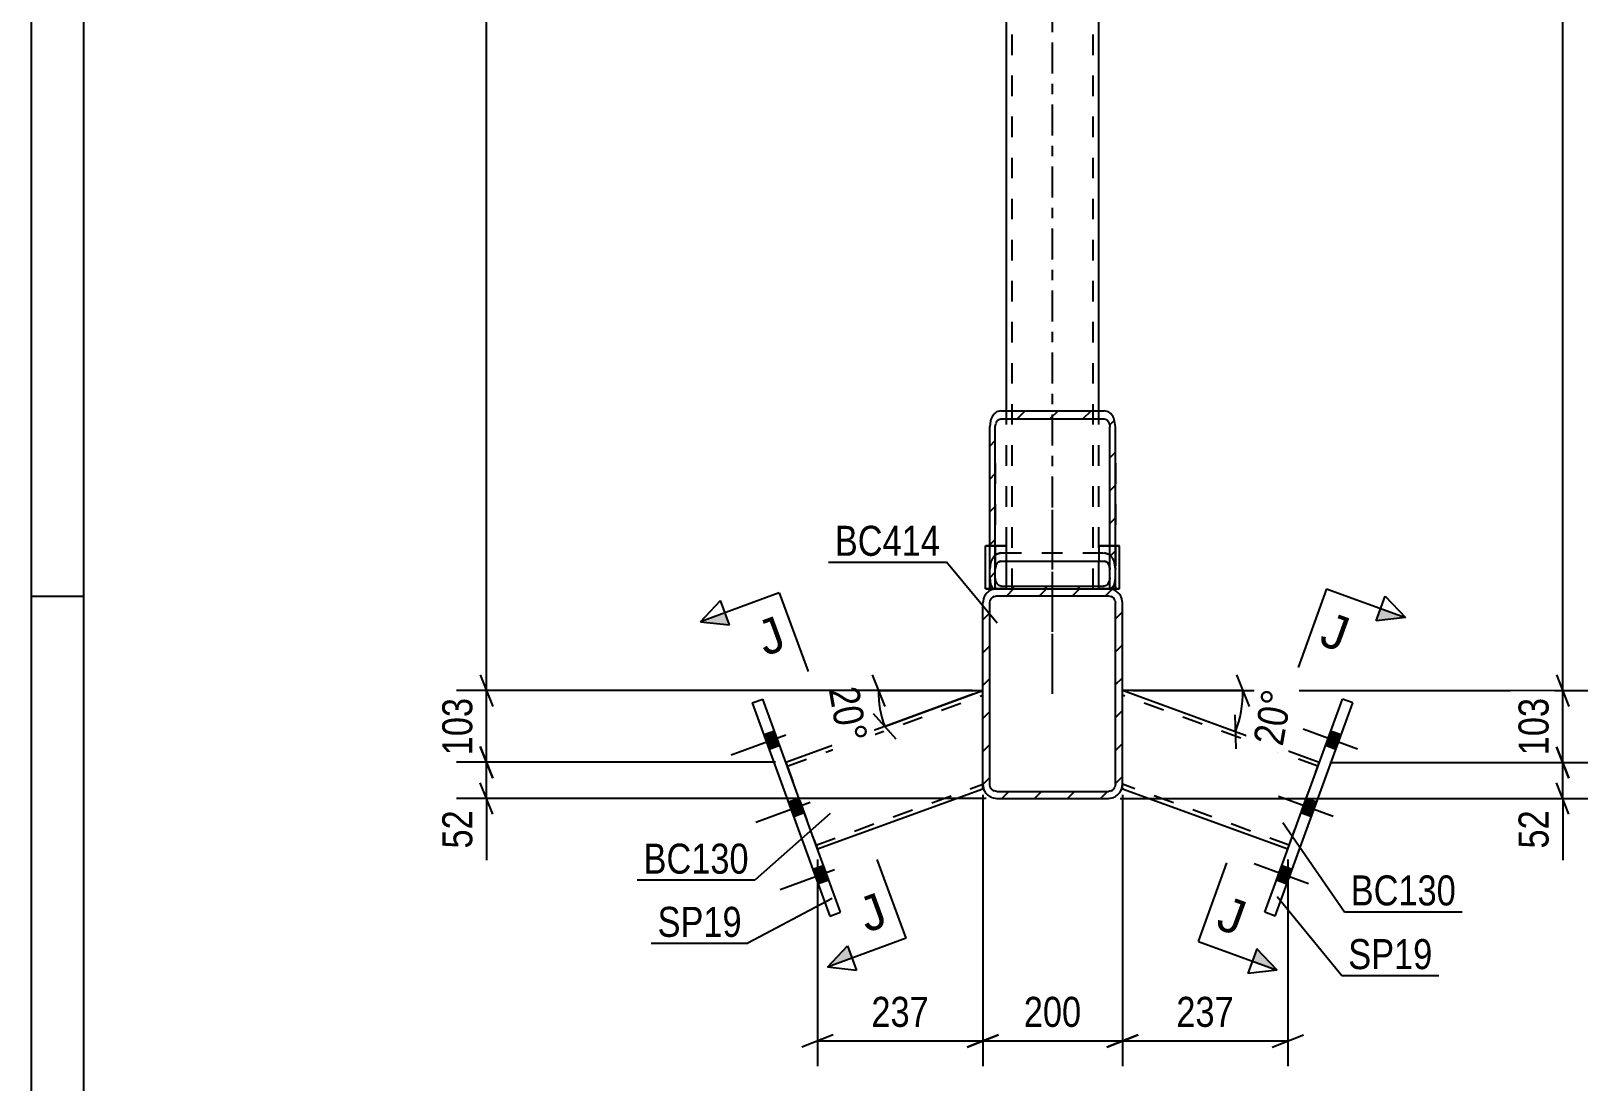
# Model space of a CAD drawing. Header units: millimetres. Extents: x 0 to 594, y 0 to 420.
# Drawn here: x 0 to 148.6, y 102.7 to 203 of the extents above; entities that cross this region are included whole.
import ezdxf

# ---------------------------------------------------------------- set-up
doc = ezdxf.new("R2010")
doc.units = ezdxf.units.MM
doc.linetypes.add('DXK_LINE_DOT2', pattern=[3.9198, 1.9599, -1.9599])
doc.linetypes.add('DXK_LINE_DOT3', pattern=[5.9187, 2.979, -0.9799, 0.9799, -0.9799])
doc.styles.add('Arial', font='ARIAL.TTF', dxfattribs={"height": 0.2})
doc.styles.add('Arial Narrow', font='ARIALN.TTF', dxfattribs={"height": 0.2})

# ---------------------------------------------------------------- blocks, each defined once
blk = doc.blocks.new('Unknown-761532499-1163')
at = {"color": 5, "linetype": 'Continuous'}
for p, q in [((0, 420), (0, 0)), ((5, 415), (5, 5)), ((5, 149), (0, 149))]:
    blk.add_line(p, q, dxfattribs=at)
blk = doc.blocks.new('Part-761532499-7042 - 6932')
at = {"linetype": 'Continuous'}
h = blk.add_hatch(dxfattribs=at)
h.set_pattern_fill('', scale=0.7, style=0, pattern_type=0)
h.set_pattern_definition([(45, (91.5062, 150.7733), (-1.57154, 1.57154), [])])
h.paths.add_polyline_path([(91.51, 165.18), (91.51, 150.77), (91.59, 150.18), (91.8, 149.72), (103.22, 149.72), (103.43, 150.18), (103.51, 150.77), (103.51, 165.18), (103.43, 165.77), (103.19, 166.28), (102.85, 166.61), (102.44, 166.73), (92.57, 166.73), (92.16, 166.61), (91.82, 166.28), (91.59, 165.77)])
h.paths.add_polyline_path([(92.2, 165.73), (92.37, 165.89), (92.57, 165.95), (102.44, 165.95), (102.64, 165.89), (102.82, 165.73), (102.93, 165.47), (102.97, 165.18), (102.97, 150.77), (102.93, 150.48), (102.82, 150.22), (102.64, 150.05), (102.44, 149.99), (92.57, 149.99), (92.37, 150.05), (92.2, 150.22), (92.08, 150.48), (92.04, 150.77), (92.04, 165.18), (92.08, 165.47)])
at = {"color": 2, "linetype": 'Continuous'}
for p, q in [((92.57, 166.73), (92.16, 166.61)), ((92.57, 166.73), (102.44, 166.73)), ((102.85, 166.61), (102.44, 166.73)), ((91.59, 165.77), (91.51, 165.18)), ((91.51, 150.77), (91.51, 165.18)), ((92.04, 165.18), (92.08, 165.47)), ((92.04, 150.77), (92.04, 165.18)), ((92.37, 165.89), (92.57, 165.95)), ((92.57, 165.95), (102.44, 165.95)), ((102.44, 165.95), (102.64, 165.89)), ((102.93, 165.47), (102.97, 165.18)), ((102.97, 150.77), (102.97, 165.18)), ((103.51, 165.18), (103.43, 165.77)), ((103.51, 150.77), (103.51, 165.18)), ((92.08, 151.9), (92.04, 151.6)), ((92.57, 152.38), (92.37, 152.32)), ((92.57, 152.38), (102.44, 152.38)), ((102.64, 152.32), (102.44, 152.38)), ((102.97, 151.6), (102.93, 151.9)), ((91.51, 150.77), (91.51, 149.72)), ((91.51, 150.77), (91.59, 150.18)), ((91.59, 150.18), (91.8, 149.72)), ((92.08, 150.48), (92.04, 150.77)), ((102.97, 150.77), (102.93, 150.48)), ((103.22, 149.72), (103.43, 150.18)), ((103.43, 150.18), (103.51, 150.77)), ((103.51, 149.72), (103.51, 150.77)), ((91.51, 149.72), (91.8, 149.72)), ((91.8, 149.72), (103.22, 149.72)), ((92.57, 149.99), (92.37, 150.05)), ((92.57, 149.99), (102.44, 149.99)), ((102.64, 150.05), (102.44, 149.99)), ((103.22, 149.72), (103.51, 149.72))]:
    blk.add_line(p, q, dxfattribs=at)
at = {"color": 7, "linetype": 'DXK_LINE_DOT2'}
for p, q in [((91.51, 149.72), (91.51, 165.18)), ((92.04, 149.72), (92.04, 165.18)), ((102.97, 149.72), (102.97, 165.18)), ((103.51, 150.77), (103.51, 165.18)), ((92.16, 153.04), (92.57, 153.16)), ((92.57, 153.16), (102.44, 153.16)), ((102.44, 153.16), (102.85, 153.04)), ((91.51, 151.6), (91.59, 152.2)), ((103.43, 152.2), (103.51, 151.6)), ((91.8, 149.72), (103.43, 149.72))]:
    blk.add_line(p, q, dxfattribs=at)
at = {"color": 7, "linetype": 'DXK_LINE_DOT3'}
blk.add_line((97.51, 142.44), (97.51, 157.97), dxfattribs=at)
at = {"color": 2, "linetype": 'Continuous'}
for centre, radius, start, end in [((92.97, 165.45), 1.42, 124.4664, 166.7051), ((102.05, 165.45), 1.42, 13.2949, 55.5336), ((92.77, 165.31), 0.709, 124.4664, 166.7051), ((102.24, 165.31), 0.709, 13.2949, 55.5336), ((92.77, 151.74), 0.709, 124.4664, 166.7051), ((102.24, 151.74), 0.709, 13.2949, 55.5336), ((92.77, 150.64), 0.709, 193.2949, 235.5336), ((102.24, 150.64), 0.709, 304.4664, 346.7051)]:
    blk.add_arc(centre, radius, start, end, dxfattribs=at)
at = {"color": 7, "linetype": 'DXK_LINE_DOT2'}
for centre, start, end in [((92.97, 151.87), 124.4664, 166.7051), ((102.05, 151.87), 13.2949, 55.5336)]:
    blk.add_arc(centre, 1.42, start, end, dxfattribs=at)
blk = doc.blocks.new('Bolt-761532499-6944 - 6932')
at = {"linetype": 'Continuous'}
for points in [[(124.55, 134.4), (125.05, 135.78), (124.05, 136.14), (123.55, 134.76)], [(124.55, 134.4), (125.05, 135.78), (124.05, 136.14), (123.55, 134.76)], [(124.55, 134.4), (125.05, 135.78), (124.05, 136.14), (123.55, 134.76)], [(122.21, 127.98), (122.72, 129.35), (121.71, 129.72), (121.21, 128.34)], [(122.21, 127.98), (122.72, 129.35), (121.71, 129.72), (121.21, 128.34)], [(119.88, 121.55), (120.38, 122.93), (119.38, 123.3), (118.87, 121.92)], [(119.88, 121.55), (120.38, 122.93), (119.38, 123.3), (118.87, 121.92)], [(119.88, 121.55), (120.38, 122.93), (119.38, 123.3), (118.87, 121.92)]]:
    blk.add_hatch(color=1, dxfattribs=at).paths.add_polyline_path(points)
at = {"color": 1, "linetype": 'Continuous'}
for p, q in [((126.62, 134.43), (121.42, 136.32)), ((126.62, 134.43), (121.42, 136.32)), ((126.62, 134.43), (121.42, 136.32)), ((125.05, 135.78), (124.05, 136.14)), ((125.05, 135.78), (124.05, 136.14)), ((125.05, 135.78), (124.05, 136.14)), ((124.55, 134.4), (123.55, 134.76)), ((124.55, 134.4), (123.55, 134.76)), ((124.55, 134.4), (123.55, 134.76)), ((124.28, 128), (119.08, 129.9)), ((124.28, 128), (119.08, 129.9)), ((122.72, 129.35), (121.71, 129.72)), ((122.72, 129.35), (121.71, 129.72)), ((122.21, 127.98), (121.21, 128.34)), ((122.21, 127.98), (121.21, 128.34)), ((121.94, 121.58), (116.74, 123.48)), ((121.94, 121.58), (116.74, 123.48)), ((121.94, 121.58), (116.74, 123.48)), ((119.88, 121.55), (118.87, 121.92)), ((119.88, 121.55), (118.87, 121.92)), ((119.88, 121.55), (118.87, 121.92)), ((120.38, 122.93), (119.38, 123.3)), ((120.38, 122.93), (119.38, 123.3)), ((120.38, 122.93), (119.38, 123.3))]:
    blk.add_line(p, q, dxfattribs=at)
blk = doc.blocks.new('Part-761532499-7064 - 6932')
at = {"color": 7, "linetype": 'DXK_LINE_DOT2'}
for p, q in [((91.51, 149.72), (91.51, 161.72)), ((92.04, 161.72), (92.04, 149.72)), ((102.97, 149.72), (102.97, 161.72)), ((103.51, 161.72), (103.51, 149.72)), ((92.37, 153.1), (92.16, 153.04)), ((92.57, 153.16), (92.37, 153.1)), ((92.57, 153.16), (102.44, 153.16)), ((102.82, 153.05), (102.44, 153.16)), ((91.59, 152.2), (91.51, 151.6)), ((92.04, 151.6), (92.08, 151.9)), ((92.37, 152.32), (92.57, 152.38)), ((92.57, 152.38), (102.44, 152.38)), ((102.44, 152.38), (102.64, 152.32)), ((102.85, 153.04), (102.82, 153.05)), ((102.93, 151.9), (102.97, 151.6)), ((103.51, 151.6), (103.43, 152.2)), ((92.04, 149.72), (91.51, 149.72)), ((103.51, 149.72), (102.97, 149.72))]:
    blk.add_line(p, q, dxfattribs=at)
for centre, radius, start, end in [((92.97, 151.87), 1.42, 124.4664, 166.7051), ((92.77, 151.74), 0.709, 124.4664, 166.7051), ((102.24, 151.74), 0.709, 13.2949, 55.5336), ((102.05, 151.87), 1.42, 13.2949, 55.5336)]:
    blk.add_arc(centre, radius, start, end, dxfattribs=at)
blk = doc.blocks.new('Bolt-761532499-6945 - 6932')
at = {"linetype": 'Continuous'}
for points in [[(71.46, 134.76), (70.96, 136.14), (69.96, 135.78), (70.46, 134.4)], [(71.46, 134.76), (70.96, 136.14), (69.96, 135.78), (70.46, 134.4)], [(71.46, 134.76), (70.96, 136.14), (69.96, 135.78), (70.46, 134.4)], [(73.8, 128.34), (73.3, 129.72), (72.3, 129.35), (72.8, 127.98)], [(73.8, 128.34), (73.3, 129.72), (72.3, 129.35), (72.8, 127.98)], [(76.14, 121.92), (75.64, 123.3), (74.63, 122.93), (75.14, 121.56)], [(76.14, 121.92), (75.64, 123.3), (74.63, 122.93), (75.14, 121.56)], [(76.14, 121.92), (75.64, 123.3), (74.63, 122.93), (75.14, 121.56)]]:
    blk.add_hatch(color=1, dxfattribs=at).paths.add_polyline_path(points)
at = {"color": 1, "linetype": 'Continuous'}
for p, q in [((72.03, 135.75), (66.83, 133.86)), ((72.03, 135.75), (66.83, 133.86)), ((72.03, 135.75), (66.83, 133.86)), ((70.96, 136.14), (69.96, 135.78)), ((70.96, 136.14), (69.96, 135.78)), ((70.96, 136.14), (69.96, 135.78)), ((71.46, 134.76), (70.46, 134.4)), ((71.46, 134.76), (70.46, 134.4)), ((71.46, 134.76), (70.46, 134.4)), ((74.37, 129.33), (69.17, 127.43)), ((74.37, 129.33), (69.17, 127.43)), ((73.3, 129.72), (72.3, 129.35)), ((73.3, 129.72), (72.3, 129.35)), ((73.8, 128.34), (72.8, 127.98)), ((73.8, 128.34), (72.8, 127.98)), ((76.7, 122.91), (71.5, 121.01)), ((76.7, 122.91), (71.5, 121.01)), ((76.7, 122.91), (71.5, 121.01)), ((75.64, 123.3), (74.63, 122.93)), ((75.64, 123.3), (74.63, 122.93)), ((75.64, 123.3), (74.63, 122.93)), ((76.14, 121.92), (75.14, 121.56)), ((76.14, 121.92), (75.14, 121.56)), ((76.14, 121.92), (75.14, 121.56))]:
    blk.add_line(p, q, dxfattribs=at)
blk = doc.blocks.new('Part-761532499-7082 - 6932')
at = {"color": 2, "linetype": 'Continuous'}
for p, q in [((68.84, 138.85), (69.85, 139.21)), ((68.84, 138.85), (76.25, 118.49)), ((77.26, 118.85), (69.85, 139.21)), ((76.25, 118.49), (77.26, 118.85))]:
    blk.add_line(p, q, dxfattribs=at)
blk = doc.blocks.new('Part-761532499-6968 - 6932')
at = {"linetype": 'Continuous'}
h = blk.add_hatch(dxfattribs=at)
h.set_pattern_fill('', scale=0.7, style=0, pattern_type=0)
h.set_pattern_definition([(45, (90.8396, 131.0563), (-1.57154, 1.57154), [])])
h.paths.add_polyline_path([(90.84, 148.39), (90.84, 131.06), (90.94, 130.55), (91.23, 130.11), (91.66, 129.82), (92.17, 129.72), (102.84, 129.72), (103.35, 129.82), (103.78, 130.11), (104.07, 130.55), (104.17, 131.06), (104.17, 148.39), (104.07, 148.9), (103.78, 149.33), (103.35, 149.62), (102.84, 149.72), (92.17, 149.72), (91.66, 149.62), (91.23, 149.33), (90.94, 148.9)])
h.paths.add_polyline_path([(91.7, 148.86), (91.92, 149.01), (92.17, 149.06), (102.84, 149.06), (103.09, 149.01), (103.31, 148.86), (103.46, 148.64), (103.51, 148.39), (103.51, 131.06), (103.46, 130.8), (103.31, 130.58), (103.09, 130.44), (102.84, 130.39), (92.17, 130.39), (91.92, 130.44), (91.7, 130.58), (91.56, 130.8), (91.51, 131.06), (91.51, 148.39), (91.56, 148.64)])
at = {"color": 2, "linetype": 'Continuous'}
for p, q in [((90.94, 148.9), (90.84, 148.39)), ((91.51, 148.39), (91.56, 148.64)), ((92.17, 149.72), (91.66, 149.62)), ((91.92, 149.01), (92.17, 149.06)), ((92.17, 149.72), (102.84, 149.72)), ((92.17, 149.06), (102.84, 149.06)), ((103.35, 149.62), (102.84, 149.72)), ((102.84, 149.06), (103.09, 149.01)), ((103.46, 148.64), (103.51, 148.39)), ((104.17, 148.39), (104.07, 148.9)), ((90.84, 131.06), (90.84, 148.39)), ((91.51, 131.06), (91.51, 148.39)), ((103.51, 131.06), (103.51, 148.39)), ((104.17, 131.06), (104.17, 148.39)), ((90.84, 131.06), (90.94, 130.55)), ((91.56, 130.8), (91.51, 131.06)), ((103.51, 131.06), (103.46, 130.8)), ((104.07, 130.55), (104.17, 131.06)), ((91.66, 129.82), (92.17, 129.72)), ((92.17, 130.39), (91.92, 130.44)), ((92.17, 130.39), (102.84, 130.39)), ((92.17, 129.72), (102.84, 129.72)), ((103.09, 130.44), (102.84, 130.39)), ((102.84, 129.72), (103.35, 129.82))]:
    blk.add_line(p, q, dxfattribs=at)
at = {"color": 7, "linetype": 'DXK_LINE_DOT3'}
blk.add_line((97.51, 139.72), (97.51, 139.72), dxfattribs=at)
at = {"color": 2, "linetype": 'Continuous'}
for centre, radius, start, end in [((92.17, 148.39), 1.33, 112.5, 157.5), ((92.17, 148.39), 0.667, 112.5, 157.5), ((102.84, 148.39), 0.667, 22.5, 67.5), ((102.84, 148.39), 1.33, 22.5, 67.5), ((92.17, 131.06), 0.667, 202.5, 247.5), ((102.84, 131.06), 0.667, 292.5, 337.5), ((92.17, 131.06), 1.33, 202.5, 247.5), ((102.84, 131.06), 1.33, 292.5, 337.5)]:
    blk.add_arc(centre, radius, start, end, dxfattribs=at)
blk = doc.blocks.new('Part-761532499-7021 - 6932')
at = {"color": 7, "linetype": 'DXK_LINE_DOT2'}
for p, q in [((91.11, 149.72), (91.11, 153.83)), ((91.11, 153.83), (93.11, 153.83)), ((93.11, 153.83), (91.11, 153.83)), ((93.11, 149.72), (93.11, 153.83)), ((91.11, 149.72), (91.11, 149.72)), ((91.11, 149.72), (93.11, 149.72)), ((93.11, 149.72), (91.11, 149.72)), ((93.11, 149.72), (93.11, 149.72))]:
    blk.add_line(p, q, dxfattribs=at)
blk = doc.blocks.new('Part-761532499-7022 - 6932')
at = {"color": 7, "linetype": 'DXK_LINE_DOT2'}
for p, q in [((101.91, 149.72), (101.91, 153.83)), ((101.91, 153.83), (103.91, 153.83)), ((101.91, 153.83), (103.91, 153.83)), ((103.91, 149.72), (103.91, 153.83)), ((103.91, 149.72), (101.91, 149.72)), ((101.91, 149.72), (101.91, 149.72)), ((101.91, 149.72), (103.91, 149.72)), ((103.91, 149.72), (103.91, 149.72))]:
    blk.add_line(p, q, dxfattribs=at)
blk = doc.blocks.new('Part-761532499-7025 - 6932')
at = {"color": 2, "linetype": 'Continuous'}
for p, q in [((91.11, 149.72), (91.11, 153.83)), ((91.11, 153.83), (91.51, 153.83)), ((93.11, 149.99), (93.11, 152.38)), ((91.11, 149.72), (91.11, 149.72)), ((91.11, 149.72), (91.51, 149.72))]:
    blk.add_line(p, q, dxfattribs=at)
at = {"color": 7, "linetype": 'DXK_LINE_DOT2'}
for p, q in [((91.11, 153.83), (93.11, 153.83)), ((91.51, 153.83), (93.11, 153.83)), ((93.11, 152.38), (93.11, 153.83)), ((91.11, 149.72), (93.11, 149.72)), ((91.51, 149.72), (93.11, 149.72)), ((93.11, 149.72), (93.11, 149.99)), ((93.11, 149.72), (93.11, 149.72))]:
    blk.add_line(p, q, dxfattribs=at)
blk = doc.blocks.new('Part-761532499-7026 - 6932')
at = {"color": 7, "linetype": 'DXK_LINE_DOT2'}
for p, q in [((103.51, 153.83), (101.91, 153.83)), ((103.91, 153.83), (101.91, 153.83)), ((101.91, 153.83), (101.91, 152.38)), ((101.91, 149.72), (101.91, 149.99)), ((103.51, 149.72), (101.91, 149.72)), ((101.91, 149.72), (101.91, 149.72)), ((101.91, 149.72), (103.91, 149.72))]:
    blk.add_line(p, q, dxfattribs=at)
at = {"color": 2, "linetype": 'Continuous'}
for p, q in [((103.91, 153.83), (103.51, 153.83)), ((103.91, 149.72), (103.91, 153.83)), ((101.91, 149.99), (101.91, 152.38)), ((103.91, 149.72), (103.51, 149.72)), ((103.91, 149.72), (103.91, 149.72))]:
    blk.add_line(p, q, dxfattribs=at)
blk = doc.blocks.new('Part-761532499-7056 - 6932')
at = {"color": 7, "linetype": 'DXK_LINE_DOT3'}
blk.add_line((97.51, 139.72), (97.51, 352.39), dxfattribs=at)
at = {"color": 7, "linetype": 'DXK_LINE_DOT2'}
for p, q in [((93.64, 149.72), (93.64, 342.39)), ((101.37, 149.72), (101.37, 342.39)), ((93.11, 149.72), (93.11, 166.73)), ((101.91, 149.72), (101.91, 166.73)), ((93.11, 149.72), (101.91, 149.72))]:
    blk.add_line(p, q, dxfattribs=at)
at = {"color": 2, "linetype": 'Continuous'}
for p, q in [((93.11, 166.73), (93.11, 325.38)), ((101.91, 166.73), (101.91, 325.38))]:
    blk.add_line(p, q, dxfattribs=at)
blk = doc.blocks.new('Part-761532499-7059 - 6932')
at = {"color": 2, "linetype": 'Continuous'}
for p, q in [((72.05, 133.17), (90.84, 140.01)), ((90.84, 130.64), (90.84, 131.06)), ((75.06, 124.9), (90.84, 130.64))]:
    blk.add_line(p, q, dxfattribs=at)
at = {"color": 7, "linetype": 'DXK_LINE_DOT2'}
for p, q in [((90.84, 131.06), (90.84, 140.01)), ((72.18, 132.79), (90.84, 139.58)), ((72.05, 133.17), (75.06, 124.9)), ((74.92, 125.27), (90.84, 131.07))]:
    blk.add_line(p, q, dxfattribs=at)
blk = doc.blocks.new('Part-761532499-7078 - 6932')
at = {"color": 2, "linetype": 'Continuous'}
for p, q in [((122.97, 133.16), (104.17, 140.01)), ((104.17, 130.71), (104.17, 131.06)), ((104.17, 130.71), (104.17, 130.64)), ((104.17, 130.64), (119.96, 124.9))]:
    blk.add_line(p, q, dxfattribs=at)
at = {"color": 7, "linetype": 'DXK_LINE_DOT2'}
for p, q in [((104.17, 139.94), (104.17, 140.01)), ((104.17, 131.06), (104.17, 140.01)), ((122.83, 132.79), (104.17, 139.58)), ((119.96, 124.9), (122.97, 133.16)), ((120.09, 125.27), (104.17, 131.07))]:
    blk.add_line(p, q, dxfattribs=at)
blk = doc.blocks.new('Part-761532499-7081 - 6932')
at = {"color": 2, "linetype": 'Continuous'}
for p, q in [((117.76, 118.85), (125.17, 139.21)), ((118.76, 118.49), (126.17, 138.85)), ((126.17, 138.85), (125.17, 139.21)), ((118.76, 118.49), (117.76, 118.85))]:
    blk.add_line(p, q, dxfattribs=at)
blk = doc.blocks.new('StraightDimension-761532499-14644 - 6932')
at = {"color": 7, "linetype": 'Continuous'}
for p, q in [((146.2, 140.01), (146.2, 355.26)), ((145.6, 141.51), (146.8, 138.51)), ((105.17, 140.01), (148.6, 140.01))]:
    blk.add_line(p, q, dxfattribs=at)
blk = doc.blocks.new('StraightDimension-761532499-14645 - 6932')
at = {"color": 7, "linetype": 'Continuous'}
for p, q in [((145.6, 141.51), (146.8, 138.51)), ((105.17, 140.01), (148.6, 140.01)), ((146.2, 133.16), (146.2, 140.01)), ((146.8, 131.66), (145.6, 134.66)), ((123.97, 133.16), (148.6, 133.16))]:
    blk.add_line(p, q, dxfattribs=at)
at = {"color": 0}
blk.add_wipeout([(145.45, 139.93), (141.25, 139.93), (141.25, 133.24), (145.45, 133.24)], dxfattribs=at)
at = {"color": 3, "style": 'Arial Narrow'}
blk.add_text('103', height=2.863, rotation=90.0002, dxfattribs=at).set_placement((144.85, 133.84))
blk = doc.blocks.new('StraightDimension-761532499-14824 - 6932')
at = {"color": 7, "linetype": 'Continuous'}
for p, q in [((90.84, 130.07), (90.84, 104.17)), ((75.06, 123.9), (75.06, 104.17)), ((76.56, 107.17), (73.56, 105.97)), ((89.34, 105.97), (92.34, 107.17)), ((75.06, 106.57), (90.84, 106.57))]:
    blk.add_line(p, q, dxfattribs=at)
at = {"color": 0}
blk.add_wipeout([(86.29, 107.32), (86.29, 111.52), (79.61, 111.52), (79.61, 107.32)], dxfattribs=at)
at = {"color": 3, "style": 'Arial Narrow'}
blk.add_text('237', height=2.863, dxfattribs=at).set_placement((80.21, 107.92))
blk = doc.blocks.new('AngleDimension-761532499-14718 - 6932')
at = {"color": 7, "linetype": 'Continuous'}
for p, q in [((115.07, 141.51), (116.27, 138.51)), ((115.67, 140.01), (104.17, 140.01)), ((114.98, 136.07), (104.17, 140.01)), ((105.17, 140.01), (115.67, 140.01)), ((115.03, 134.46), (114.93, 137.69))]:
    blk.add_line(p, q, dxfattribs=at)
blk.add_arc((104.17, 140.01), 11.5, 340.0001, 360, dxfattribs=at)
at = {"color": 0}
blk.add_wipeout([(121.08, 140.3), (116.94, 141.03), (115.82, 134.67), (119.96, 133.94)], dxfattribs=at)
at = {"color": 3, "style": 'Arial Narrow'}
blk.add_text('20°', height=2.863, rotation=80.0021, dxfattribs=at).set_placement((119.47, 134.64))
blk = doc.blocks.new('StraightDimension-761532499-14646 - 6932')
at = {"color": 7, "linetype": 'Continuous'}
for p, q in [((145.6, 134.66), (146.8, 131.66)), ((123.97, 133.16), (148.6, 133.16)), ((146.2, 129.72), (146.2, 133.16)), ((146.8, 128.22), (145.6, 131.22)), ((103.97, 129.72), (148.6, 129.72)), ((146.2, 129.72), (146.2, 123.82)), ((146.2, 129.72), (146.2, 123.82))]:
    blk.add_line(p, q, dxfattribs=at)
at = {"color": 0}
blk.add_wipeout([(145.45, 129.2), (141.25, 129.2), (141.25, 124.34), (145.45, 124.34)], dxfattribs=at)
at = {"color": 3, "style": 'Arial Narrow'}
blk.add_text('52', height=2.863, rotation=90.0002, dxfattribs=at).set_placement((144.85, 124.94))
blk = doc.blocks.new('AngleDimension-761532499-14703 - 6932')
at = {"color": 7, "linetype": 'Continuous'}
for p, q in [((80.28, 141.51), (81.48, 138.51)), ((80.88, 140.01), (90.84, 140.01)), ((81.48, 136.6), (90.84, 140.01)), ((89.9, 139.66), (81.48, 136.6)), ((82.56, 135.39), (80.4, 137.8))]:
    blk.add_line(p, q, dxfattribs=at)
blk.add_arc((90.84, 140.01), 9.96, 180, 200, dxfattribs=at)
at = {"color": 0}
blk.add_wipeout([(76.57, 134.21), (80.7, 134.94), (79.58, 141.3), (75.45, 140.57)], dxfattribs=at)
at = {"color": 3, "style": 'Arial Narrow'}
blk.add_text('20°', height=2.863, rotation=-80.0021, dxfattribs=at).set_placement((76.14, 140.08))
blk = doc.blocks.new('StraightDimension-761532499-14822 - 6932')
at = {"color": 7, "linetype": 'Continuous'}
for p, q in [((104.17, 130.06), (104.17, 104.17)), ((119.96, 123.9), (119.96, 104.17)), ((105.67, 107.17), (102.67, 105.97)), ((118.46, 105.97), (121.46, 107.17)), ((104.17, 106.57), (119.96, 106.57))]:
    blk.add_line(p, q, dxfattribs=at)
at = {"color": 0}
blk.add_wipeout([(115.41, 107.32), (115.41, 111.52), (108.72, 111.52), (108.72, 107.32)], dxfattribs=at)
at = {"color": 3, "style": 'Arial Narrow'}
blk.add_text('237', height=2.863, dxfattribs=at).set_placement((109.32, 107.92))
blk = doc.blocks.new('StraightDimension-761532499-14823 - 6932')
at = {"color": 7, "linetype": 'Continuous'}
for p, q in [((90.84, 130.07), (90.84, 104.17)), ((104.17, 130.06), (104.17, 104.17)), ((92.34, 107.17), (89.34, 105.97)), ((102.67, 105.97), (105.67, 107.17)), ((90.84, 106.57), (104.17, 106.57))]:
    blk.add_line(p, q, dxfattribs=at)
at = {"color": 0}
blk.add_wipeout([(100.85, 107.32), (100.85, 111.52), (94.16, 111.52), (94.16, 107.32)], dxfattribs=at)
at = {"color": 3, "style": 'Arial Narrow'}
blk.add_text('200', height=2.863, dxfattribs=at).set_placement((94.76, 107.92))
blk = doc.blocks.new('StraightDimension-761532499-14944 - 6932')
at = {"color": 7, "linetype": 'Continuous'}
for p, q in [((43.46, 140.01), (43.46, 355.26)), ((42.86, 141.51), (44.06, 138.51)), ((89.84, 140.01), (40.61, 140.01))]:
    blk.add_line(p, q, dxfattribs=at)
blk = doc.blocks.new('StraightDimension-761532499-14945 - 6932')
at = {"color": 7, "linetype": 'Continuous'}
for p, q in [((42.86, 141.51), (44.06, 138.51)), ((89.84, 140.01), (40.61, 140.01)), ((43.46, 133.17), (43.46, 140.01)), ((44.06, 131.67), (42.86, 134.67)), ((71.05, 133.17), (40.61, 133.17))]:
    blk.add_line(p, q, dxfattribs=at)
at = {"color": 0}
blk.add_wipeout([(42.71, 139.93), (38.51, 139.93), (38.51, 133.24), (42.71, 133.24)], dxfattribs=at)
at = {"color": 3, "style": 'Arial Narrow'}
blk.add_text('103', height=2.863, rotation=90.0002, dxfattribs=at).set_placement((42.11, 133.84))
blk = doc.blocks.new('StraightDimension-761532499-14946 - 6932')
at = {"color": 7, "linetype": 'Continuous'}
for p, q in [((42.86, 134.67), (44.06, 131.67)), ((71.05, 133.17), (40.61, 133.17)), ((43.46, 129.72), (43.46, 133.17)), ((44.06, 128.22), (42.86, 131.22)), ((91.17, 129.72), (40.61, 129.72)), ((43.46, 129.72), (43.46, 123.82)), ((43.46, 129.72), (43.46, 123.82))]:
    blk.add_line(p, q, dxfattribs=at)
at = {"color": 0}
blk.add_wipeout([(42.71, 129.2), (38.51, 129.2), (38.51, 124.34), (42.71, 124.34)], dxfattribs=at)
at = {"color": 3, "style": 'Arial Narrow'}
blk.add_text('52', height=2.863, rotation=90.0002, dxfattribs=at).set_placement((42.11, 124.94))
blk = doc.blocks.new('Mark-761532499-14737 - 6932')
at = {"color": 0}
blk.add_wipeout([(67.83, 116.51), (67.83, 119.51), (59.8, 119.51), (59.8, 116.51)], dxfattribs=at)
blk.add_wipeout([(67.83, 116.51), (67.83, 119.51), (59.8, 119.51), (59.8, 116.51)], dxfattribs=at)
at = {"color": 30, "linetype": 'Continuous'}
for p in [(76.47, 120.18), (59.2, 115.91)]:
    blk.add_line(p, (68.43, 115.91), dxfattribs=at)
at = {"color": 3, "style": 'Arial Narrow'}
blk.add_text('SP19', height=2.863, dxfattribs=at).set_placement((59.8, 116.51))
blk = doc.blocks.new('SectionMark-761532499-15452 - 6932')
at = {"linetype": 'Continuous'}
for points in [[(66.24, 147.45), (66.67, 146.28), (63.89, 146.59)], [(77.92, 115.66), (78.35, 114.48), (76.01, 113.62)]]:
    blk.add_hatch(color=6, dxfattribs=at).paths.add_polyline_path(points)
at = {"color": 6, "linetype": 'Continuous'}
for p, q in [((63.89, 146.59), (65.81, 148.62)), ((66.67, 146.28), (65.81, 148.62)), ((63.89, 146.59), (66.67, 146.28)), ((76.01, 113.62), (77.92, 115.66)), ((77.92, 115.66), (78.78, 113.31)), ((78.78, 113.31), (76.01, 113.62))]:
    blk.add_line(p, q, dxfattribs=at)
at = {"color": 0, "linetype": 'Continuous'}
for points in [[(72.27, 144.07), (71.07, 147.36), (68.87, 146.55), (70.08, 143.27)], [(81.97, 117.68), (80.77, 120.96), (78.57, 120.16), (79.78, 116.87)]]:
    blk.add_wipeout(points, dxfattribs=at)
at = {"color": 6, "linetype": 'Continuous'}
for p, q in [((71.4, 149.35), (63.89, 146.59)), ((71.4, 149.35), (74.16, 141.84)), ((83.52, 116.38), (80.76, 123.89)), ((83.52, 116.38), (76.01, 113.62))]:
    blk.add_line(p, q, dxfattribs=at)
at = {"color": 3, "linetype": 'Continuous', "style": 'Arial'}
for p in [(70.08, 143.27), (79.78, 116.87)]:
    blk.add_text('J', height=3.34, rotation=20.1796, dxfattribs=at).set_placement(p)
blk = doc.blocks.new('Mark-761532499-14753 - 6932')
at = {"color": 0}
blk.add_wipeout([(136.02, 119.51), (136.02, 122.51), (125.97, 122.51), (125.97, 119.51)], dxfattribs=at)
blk.add_wipeout([(136.02, 119.51), (136.02, 122.51), (125.97, 122.51), (125.97, 119.51)], dxfattribs=at)
at = {"color": 30, "linetype": 'Continuous'}
for p, q in [((119.47, 127.41), (125.37, 118.91)), ((125.37, 118.91), (136.62, 118.91))]:
    blk.add_line(p, q, dxfattribs=at)
at = {"color": 3, "style": 'Arial Narrow'}
blk.add_text('BC130', height=2.863, dxfattribs=at).set_placement((125.97, 119.51))
blk = doc.blocks.new('Mark-761532499-14725 - 6932')
at = {"color": 0}
blk.add_wipeout([(86.77, 152.88), (86.77, 155.88), (76.72, 155.88), (76.72, 152.88)], dxfattribs=at)
blk.add_wipeout([(86.77, 152.88), (86.77, 155.88), (76.72, 155.88), (76.72, 152.88)], dxfattribs=at)
at = {"color": 30, "linetype": 'Continuous'}
for p in [(76.12, 152.28), (92.21, 146.44)]:
    blk.add_line(p, (87.37, 152.28), dxfattribs=at)
at = {"color": 3, "style": 'Arial Narrow'}
blk.add_text('BC414', height=2.863, dxfattribs=at).set_placement((76.72, 152.88))
blk = doc.blocks.new('Mark-761532499-14734 - 6932')
at = {"color": 0}
blk.add_wipeout([(68.51, 122.54), (68.51, 125.54), (58.46, 125.54), (58.46, 122.54)], dxfattribs=at)
blk.add_wipeout([(68.51, 122.54), (68.51, 125.54), (58.46, 125.54), (58.46, 122.54)], dxfattribs=at)
at = {"color": 30, "linetype": 'Continuous'}
for p in [(76.29, 128.29), (57.86, 121.94)]:
    blk.add_line(p, (69.11, 121.94), dxfattribs=at)
at = {"color": 3, "style": 'Arial Narrow'}
blk.add_text('BC130', height=2.863, dxfattribs=at).set_placement((58.46, 122.54))
blk = doc.blocks.new('Mark-761532499-14756 - 6932')
at = {"color": 0}
blk.add_wipeout([(133.77, 113.43), (133.77, 116.43), (125.73, 116.43), (125.73, 113.43)], dxfattribs=at)
blk.add_wipeout([(133.77, 113.43), (133.77, 116.43), (125.73, 116.43), (125.73, 113.43)], dxfattribs=at)
at = {"color": 30, "linetype": 'Continuous'}
for p, q in [((118.96, 120.36), (125.13, 112.83)), ((125.13, 112.83), (134.37, 112.83))]:
    blk.add_line(p, q, dxfattribs=at)
at = {"color": 3, "style": 'Arial Narrow'}
blk.add_text('SP19', height=2.863, dxfattribs=at).set_placement((125.73, 113.43))
blk = doc.blocks.new('SectionMark-761532499-15465 - 6932')
at = {"linetype": 'Continuous'}
for points in [[(128.41, 146.67), (128.84, 147.84), (131.19, 146.99)], [(116.59, 114.17), (117.01, 115.35), (118.94, 113.32)]]:
    blk.add_hatch(color=6, dxfattribs=at).paths.add_polyline_path(points)
at = {"color": 6, "linetype": 'Continuous'}
for p, q in [((128.41, 146.67), (129.27, 149.02)), ((129.27, 149.02), (131.19, 146.99)), ((131.19, 146.99), (128.41, 146.67)), ((117.01, 115.35), (116.16, 113)), ((118.94, 113.32), (117.01, 115.35)), ((118.94, 113.32), (116.16, 113))]:
    blk.add_line(p, q, dxfattribs=at)
at = {"color": 0, "linetype": 'Continuous'}
for points in [[(125.01, 143.65), (126.21, 146.94), (124.01, 147.74), (122.82, 144.45)], [(115.15, 116.56), (116.35, 119.85), (114.15, 120.65), (112.96, 117.36)]]:
    blk.add_wipeout(points, dxfattribs=at)
at = {"color": 6, "linetype": 'Continuous'}
for p, q in [((123.67, 149.72), (120.94, 142.21)), ((123.67, 149.72), (131.19, 146.99)), ((111.42, 116.05), (114.15, 123.57)), ((111.42, 116.05), (118.94, 113.32))]:
    blk.add_line(p, q, dxfattribs=at)
at = {"color": 3, "linetype": 'Continuous', "style": 'Arial'}
for p in [(122.82, 144.45), (112.96, 117.36)]:
    blk.add_text('J', height=3.34, rotation=-20.002, dxfattribs=at).set_placement(p)

msp = doc.modelspace()

# ---------------------------------------------------------------- block references
for name in ['Unknown-761532499-1163', 'Part-761532499-7056 - 6932', 'Part-761532499-7042 - 6932', 'Part-761532499-7064 - 6932', 'Part-761532499-7021 - 6932', 'Part-761532499-7025 - 6932', 'Part-761532499-7022 - 6932', 'Part-761532499-7026 - 6932', 'Part-761532499-6968 - 6932', 'Part-761532499-7059 - 6932', 'Part-761532499-7078 - 6932', 'Part-761532499-7082 - 6932', 'Part-761532499-7081 - 6932', 'Bolt-761532499-6945 - 6932', 'Bolt-761532499-6944 - 6932']:
    msp.add_blockref(name, (0, 0))

# ---------------------------------------------------------------- next in the draw order: block references
for name in ['StraightDimension-761532499-14644 - 6932', 'AngleDimension-761532499-14703 - 6932', 'StraightDimension-761532499-14824 - 6932']:
    msp.add_blockref(name, (0, 0))

# ---------------------------------------------------------------- next in the draw order: block references
for name in ['StraightDimension-761532499-14944 - 6932', 'StraightDimension-761532499-14645 - 6932', 'Mark-761532499-14737 - 6932']:
    msp.add_blockref(name, (0, 0))

# ---------------------------------------------------------------- next in the draw order: block references
for name in ['StraightDimension-761532499-14945 - 6932', 'AngleDimension-761532499-14718 - 6932']:
    msp.add_blockref(name, (0, 0))

# ---------------------------------------------------------------- next in the draw order: block references
msp.add_blockref('StraightDimension-761532499-14646 - 6932', (0, 0))

# ---------------------------------------------------------------- next in the draw order: block references
msp.add_blockref('StraightDimension-761532499-14822 - 6932', (0, 0))

# ---------------------------------------------------------------- next in the draw order: block references
for name in ['StraightDimension-761532499-14823 - 6932', 'Mark-761532499-14753 - 6932']:
    msp.add_blockref(name, (0, 0))

# ---------------------------------------------------------------- next in the draw order: block references
for name in ['StraightDimension-761532499-14946 - 6932', 'Mark-761532499-14756 - 6932']:
    msp.add_blockref(name, (0, 0))

# ---------------------------------------------------------------- next in the draw order: block references
for name in ['SectionMark-761532499-15452 - 6932', 'SectionMark-761532499-15465 - 6932']:
    msp.add_blockref(name, (0, 0))

# ---------------------------------------------------------------- next in the draw order: block references
for name in ['Mark-761532499-14725 - 6932', 'Mark-761532499-14734 - 6932']:
    msp.add_blockref(name, (0, 0))

doc.saveas('drawing.dxf')
